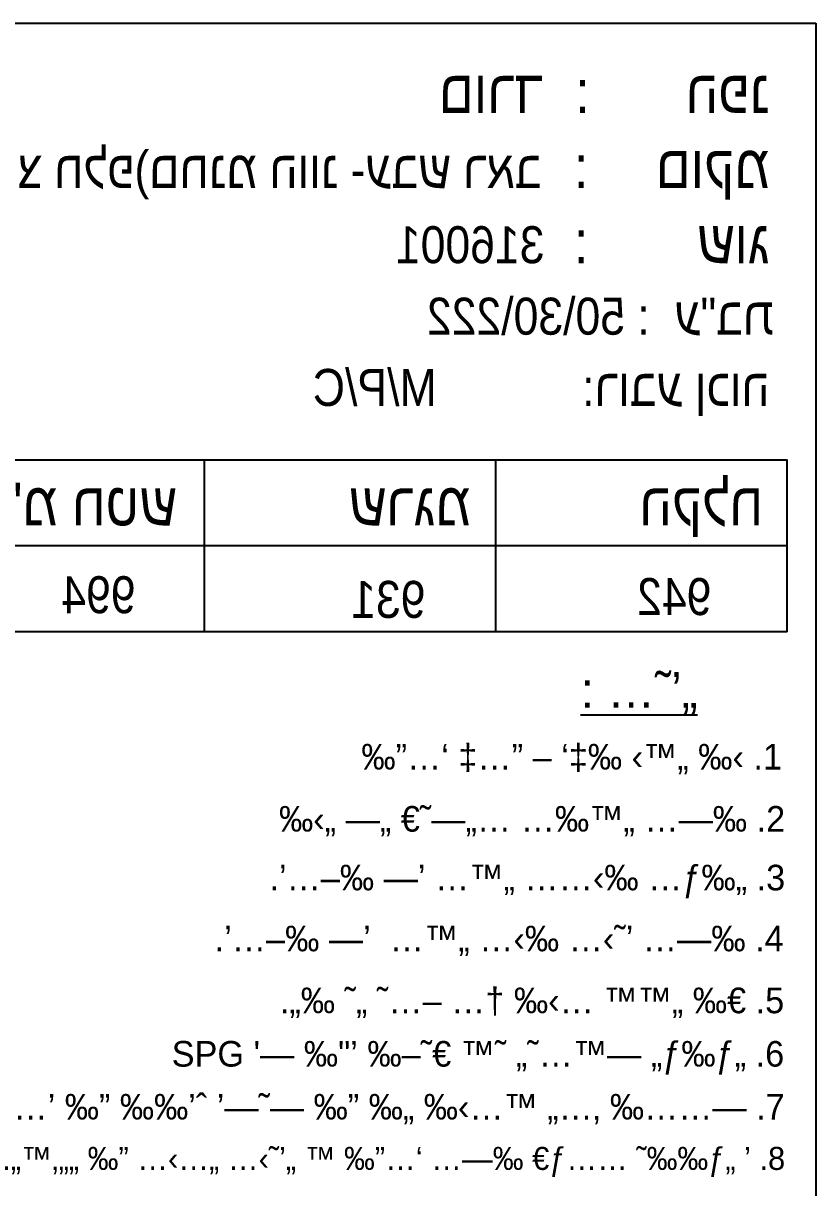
# Model space of a CAD drawing. Header units: millimetres. Extents: x 176729 to 176830, y 575987 to 576058.
# Drawn here: x 176814.78 to 176830.21, y 576035.68 to 576058.35 of the extents above; entities that cross this region are included whole.
import ezdxf
from ezdxf.enums import TextEntityAlignment as Align

# ---------------------------------------------------------------- set-up
doc = ezdxf.new("R2010")
doc.units = ezdxf.units.MM
for name, color, linetype in [('migrash', 7, 'Continuous'), ('TR_GILYON', 7, 'Continuous'), ('TR_TABLES', 250, 'Continuous')]:
    doc.layers.add(name, color=color, linetype=linetype)
doc.styles.add('michal_w', font='michal_w')
doc.styles.add('TRHEBTXT', font='hebtxt')

# ---------------------------------------------------------------- blocks, each defined once
blk = doc.blocks.new('dugma')
at = {"layer": 'migrash', "ltscale": 5}
for points in [[(729.089, 825.276), (1134.801, 825.276)], [(1134.801, 825.276), (1134.801, 537.09)]]:
    blk.add_lwpolyline(points, dxfattribs=at)
at = {"layer": 'TR_TABLES'}
for points in [[(1132.576, 777.693), (1132.576, 791.122), (1064.15, 791.122), (1064.15, 777.693)], [(1132.576, 791.122), (1064.15, 791.122)], [(1086.958, 791.122), (1086.958, 777.693)], [(1109.767, 791.122), (1109.767, 777.693)], [(1132.576, 784.407), (1064.15, 784.407)], [(1132.576, 777.693), (1064.15, 777.693)]]:
    blk.add_lwpolyline(points, dxfattribs=at)
at = {"layer": 'TR_GILYON', "style": 'michal_w', "text_generation_flag": 2, "width": 0.9}
for s, height, p in [('דרום', 3.3392, (1113.479, 818.268)), ('נפה', 3.3392, (1131.192, 818.268)), ('באר שבע- נווה מנחם)פלח צפוני(', 2.9, (1113.358, 812.391)), ('מקום', 3.3392, (1131.192, 812.391)), ('316001', 2.894, (1113.587, 806.514)), ('גוש ', 3.3392, (1131.192, 806.514)), ('תב"ע  : 50\\30\\222', 2.89401, (1131.512, 800.924)), ('M/P/C', 2.894, (1105.149, 795.35)), ('הוכן עבור: ', 2.89401, (1131.192, 795.35)), ('חלקה', 3.3392, (1130.692, 786.006)), ('שטח מ"ר ', 3.3392, (1084.821, 786.006)), ('מגרש', 3.3392, (1107.813, 786.006))]:
    blk.add_text(s, height=height, dxfattribs=at).set_placement(p)
for p in [(1116.003, 818.268), (1115.896, 812.391), (1115.896, 806.514)]:
    blk.add_text(':', height=3.339, dxfattribs=at).set_placement(p, align=Align.RIGHT)
at = {"layer": 'TR_TABLES', "style": 'TRHEBTXT'}
blk.add_text('%%U: …˜’„', height=2.8014, dxfattribs=at).set_placement((1116.413, 771.744))
for s, height, p in [('‰”…‘ ‡…” – ‘‡‰ ‹™„ ‰‹ .1', 2.00355, (1132.161, 766.915)), ('‰‹„ —„ €˜—„… …‰™„ …—‰ .2', 2.00355, (1132.414, 762.06)), ('.’…–‰ —’ …™„ ……‹‰ …ƒ‰„ .3', 2.00355, (1132.414, 757.465)), ('.’…–‰ —’  …™„ …‹‰ …‹˜’ …—‰ .4', 2.00355, (1132.297, 752.696)), ('.„‰ ˜„ ˜…– …† ‰‹… ™™„ ‰€ .5', 2.00355, (1132.336, 747.859)), ('SPG \'— ‰"’ ‰–˜€ ™˜ „˜…™— „ƒ‰ƒ„ .6', 2.00355, (1132.336, 743.683)), ('.˜”’ …ƒ…’ ‰” ‰‰’ˆ ’—˜— ‰” ‰„ ‰‹…™ „…‚ ‰……— .7', 2, (1132.375, 739.545)), (' .„™‚„„ ‰” …‹…„ …‹˜’„ ™ ‰”…‘ …—‰ €ƒ…… ˜‰‰ƒ„ ’ .8', 1.8, (1132.414, 735.605))]:
    blk.add_text(s, height=height, dxfattribs=at).set_placement(p, align=Align.RIGHT)

msp = doc.modelspace()

# ---------------------------------------------------------------- block references
at = {"xscale": 0.2489010165445507, "yscale": 0.2489010165445507, "zscale": 0.2489010165331615}
msp.add_blockref('dugma', (176547.757, 575852.933), dxfattribs=at)

# ---------------------------------------------------------------- texts
at = {"layer": 'TR_GILYON', "style": 'michal_w', "text_generation_flag": 2, "width": 0.9}
for s, p in [('994', (176816.97, 576046.862)), ('931', (176822.613, 576046.771)), ('942', (176828.18, 576046.826))]:
    msp.add_text(s, height=0.7203, dxfattribs=at).set_placement(p)

doc.saveas('drawing.dxf')
